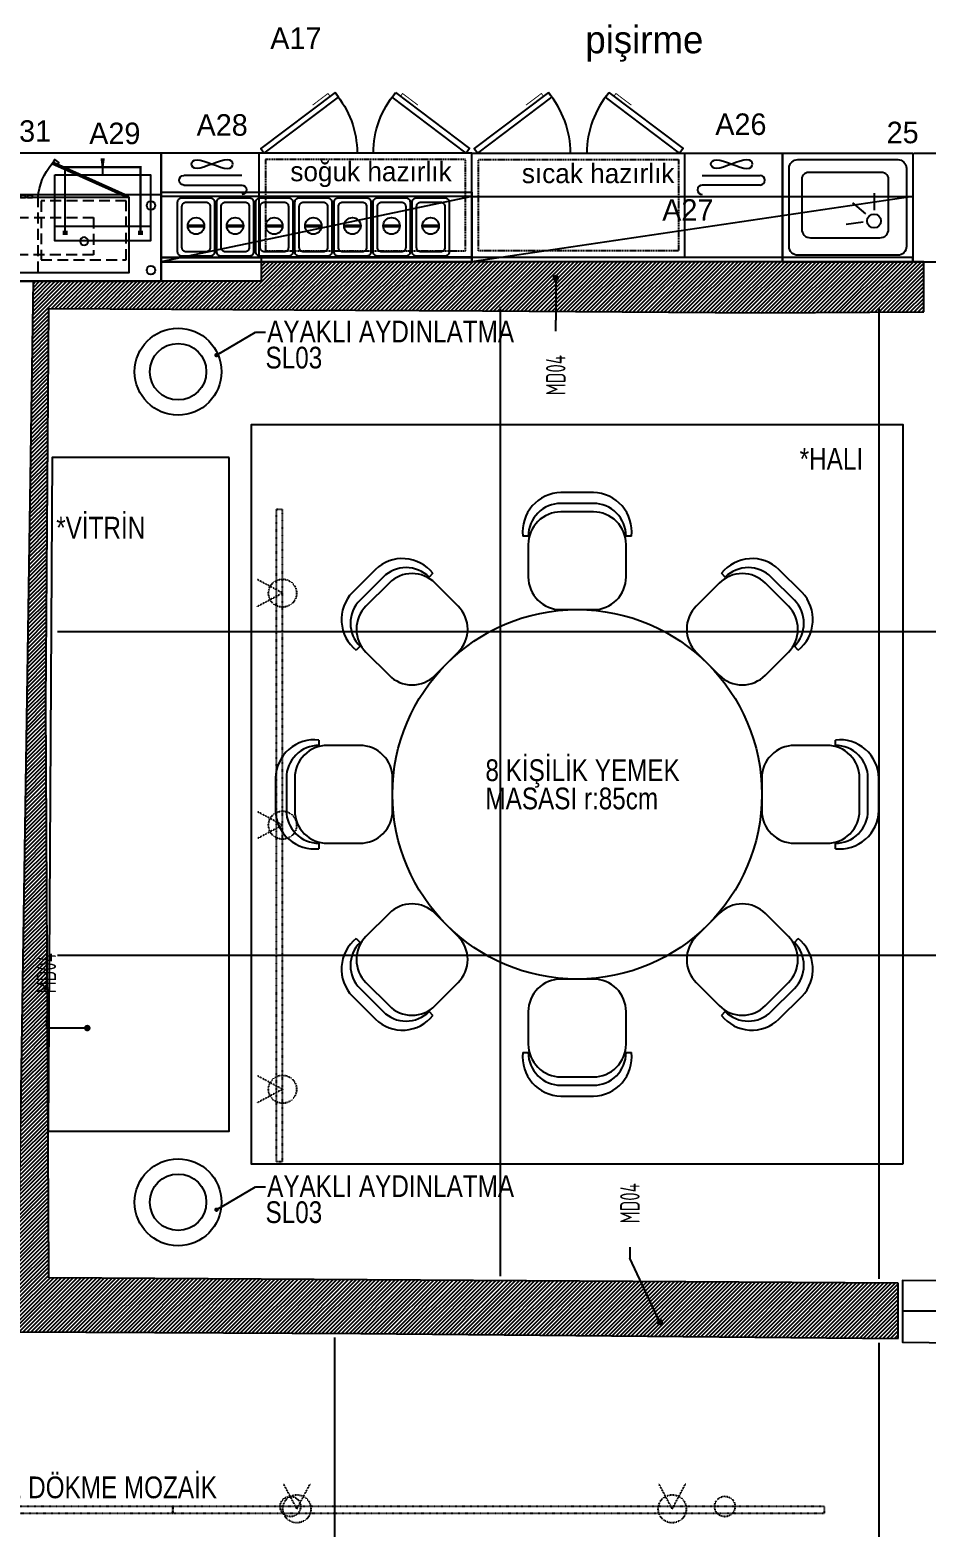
# Model space of a CAD drawing. Header units: millimetres. Extents: x 1322 to 4174, y 1889 to 3847.
# Drawn here: x 2705 to 3117, y 2788 to 3477 of the extents above; entities that cross this region are included whole.
import ezdxf
from ezdxf.enums import TextEntityAlignment as Align

# ---------------------------------------------------------------- set-up
doc = ezdxf.new("R2010")
doc.units = ezdxf.units.MM
doc.linetypes.add('DASHED', pattern=[0.75, 0.5, -0.25])
doc.linetypes.add('DOT2', pattern=[0.125, 0, -0.125])
for name, color, linetype in [('elev3', 8, 'Continuous'), ('elev_floor', 197, 'Continuous'), ('furn', 146, 'Continuous'), ('hatch', 137, 'Continuous'), ('hatch_floor', 197, 'Continuous'), ('luminaire', 41, 'Continuous'), ('MUTFAKEKİPMAN', 1, 'Continuous'), ('text_material', 12, 'Continuous'), ('wall', 4, 'Continuous')]:
    doc.layers.add(name, color=color, linetype=linetype)
doc.styles.add('dim', font='simplex.shx', dxfattribs={"width": 0.7})
doc.styles.get("Standard").update_dxf_attribs({"font": 'arial.ttf'})
doc.styles.add('TAKSİM', font='GOTHIC.TTF', dxfattribs={"height": 20})
doc.styles.add('text2', font='arial.ttf', dxfattribs={"width": 0.8})
doc.styles.add('text3', font='geniso.shx', dxfattribs={"width": 0.7})
doc.dimstyles.new('1_100', dxfattribs={"dimtxt": 18, "dimasz": 6, "dimexe": 6, "dimexo": 0, "dimgap": 2, "dimtad": 0, "dimdec": 1, "dimrnd": 0.5, "dimzin": 11, "dimtxsty": 'dim', "dimblk": 'DOT', "dimcen": 3, "dimdle": 1.25, "dimclrt": 2, "dimadec": 0, "dimazin": 0, "dimtfac": 1.25, "dimtdec": 1, "dimtix": 1, "dimtofl": 0, "dimtmove": 1, "dimatfit": 3, "dimldrblk": 'DOT', "dimfxl": 20, "dimfxlon": 1, "dimtolj": 1, "dimtzin": 0, "dimarcsym": 0})
doc.dimstyles.new('ISO-25', dxfattribs={"dimtxt": 2.5, "dimasz": 2.5, "dimexe": 1.25, "dimexo": 0.625, "dimtad": 1, "dimdec": 0, "dimtxsty": 'Standard', "dimcen": 2.5, "dimadec": 0, "dimazin": 0, "dimtfac": 1, "dimtdec": 0, "dimtmove": 0, "dimatfit": 3, "dimfxl": 1, "dimarcsym": 0})

# ---------------------------------------------------------------- blocks, each defined once
blk = doc.blocks.new('bartabure')
at = {"layer": 'furn'}
for p, q in [((-25, 33.87), (-22.5, 33.87)), ((22.5, 33.87), (25, 33.87))]:
    blk.add_line(p, q, dxfattribs=at)
for points in [[(-25, 33.87, -0.440849), (-7.5, 53.87), (7.5, 53.87, -0.440849), (25, 33.87)], [(-22.5, 33.87, -0.414214), (-7.5, 48.87), (7.5, 48.87, -0.414214), (22.5, 33.87)]]:
    blk.add_lwpolyline(points, format="xyb", dxfattribs=at)
blk.add_lwpolyline([(-7.5, 45), (7.5, 45, -0.414214), (22.5, 30), (22.5, 15, -0.414214), (7.5, 0), (-7.5, 0, -0.414214), (-22.5, 15), (-22.5, 30, -0.414214)], format="xyb", close=True, dxfattribs=at)
blk = doc.blocks.new('_Dot')
at = {"color": 0, "linetype": 'ByBlock', "lineweight": -2}
blk.add_line((-0.5, 0), (-1, 0), dxfattribs=at)
at = {"color": 0, "linetype": 'ByBlock', "const_width": 0.5}
blk.add_lwpolyline([(-0.25, 0, 1), (0.25, 0, 1)], format="xyb", close=True, dxfattribs=at)
blk = doc.blocks.new('A$C67BA2794')
at = {"layer": 'MUTFAKEKİPMAN'}
blk.add_lwpolyline([(0, 7.57), (44, 7.57), (44, 38.03), (0, 38.03)], close=True, dxfattribs=at)
for points, const_width in [([(3.46, 34.35), (5.8, 34.35)], 2), ([(4.63, 34.03), (4.63, 4.11), (22, 4.11)], 1), ([(39.37, 34.03), (39.37, 4.11), (22, 4.11)], 1), ([(40.54, 34.35), (38.2, 34.35)], 2)]:
    blk.add_lwpolyline(points, dxfattribs=dict(at, const_width=const_width))
blk.add_lwpolyline([(44, 31.48), (0, 31.48)], dxfattribs=at)
blk.add_lwpolyline([(21.94, 7.48, 1, 1, 0), (21.94, 3.72, 1, 2, 0), (21.94, 0, 2, 2, 0)], format="xyseb", dxfattribs=at)
blk = doc.blocks.new('A$C5ACE57BF')
at = {"layer": 'MUTFAKEKİPMAN', "linetype": 'DASHED', "ltscale": 10}
blk.add_line((9, 51.89), (9, 17.49), dxfattribs=at)
at = {"layer": 'MUTFAKEKİPMAN'}
for points in [[(0, 51.89), (51, 51.89), (51, 17.49), (0, 17.49)], [(0.91, 17.49), (3.16, 17.49), (3.16, 16.29), (0.91, 16.29)], [(4.19, 17.49), (6.44, 17.49), (6.44, 16.29), (4.19, 16.29)], [(15.95, 1.09), (50.53, 16.66), (49.98, 17.49), (15.39, 1.92)], [(15.95, 1.09), (17.85, 2.36), (18.58, 1.27), (16.68, 0)]]:
    blk.add_lwpolyline(points, close=True, dxfattribs=at)
at = {"layer": 'MUTFAKEKİPMAN', "linetype": 'DASHED', "ltscale": 10}
blk.add_lwpolyline([(10.38, 46.15), (49.61, 46.15), (49.61, 18.96), (10.38, 18.96)], close=True, dxfattribs=at)
at = {"layer": 'MUTFAKEKİPMAN'}
blk.add_circle((30.19, 37.53), 1.85, dxfattribs=at)
blk.add_arc((36.09, 19.51), 27.17, 184.27712, 220.36586, dxfattribs=at)
blk = doc.blocks.new('A$C3F334FAC')
at = {"layer": 'MUTFAKEKİPMAN'}
for p, q in [((150.11, 44.97), (150.27, 45.71)), ((150.27, 44.24), (150.11, 44.97)), ((150.27, 45.71), (150.77, 46.35)), ((150.77, 43.6), (150.27, 44.24)), ((150.77, 46.35), (151.58, 46.8)), ((151.58, 43.14), (150.77, 43.6)), ((151.58, 46.8), (152.73, 46.97)), ((152.73, 42.97), (151.58, 43.14)), ((152.73, 46.97), (154.18, 46.8)), ((154.18, 43.14), (152.73, 42.97)), ((154.18, 46.8), (155.89, 46.35)), ((155.89, 43.6), (154.18, 43.14)), ((155.89, 46.35), (157.75, 45.71)), ((157.75, 44.24), (155.89, 43.6)), ((157.75, 45.71), (159.7, 44.97)), ((159.7, 44.97), (157.75, 44.24)), ((161.64, 45.71), (159.7, 44.97)), ((159.7, 44.97), (161.64, 44.24)), ((163.51, 46.35), (161.64, 45.71)), ((161.64, 44.24), (163.51, 43.6)), ((165.21, 46.8), (163.51, 46.35)), ((163.51, 43.6), (165.21, 43.14)), ((166.67, 46.97), (165.21, 46.8)), ((165.21, 43.14), (166.67, 42.97)), ((167.81, 46.8), (166.67, 46.97)), ((166.67, 42.97), (167.81, 43.14)), ((168.63, 46.35), (167.81, 46.8)), ((167.81, 43.14), (168.63, 43.6)), ((169.12, 45.71), (168.63, 46.35)), ((168.63, 43.6), (169.12, 44.24)), ((169.28, 44.97), (169.12, 45.71)), ((169.12, 44.24), (169.28, 44.97)), ((146.11, 39.66), (172.78, 39.66)), ((172.78, 35.32), (146.11, 35.32)), ((183.11, 2), (40.11, 2))]:
    blk.add_line(p, q, dxfattribs=at)
for points in [[(75.31, 77.82), (41.2, 52.05), (42.75, 50), (76.86, 75.77)], [(103.15, 77.82), (137.26, 52.05), (135.71, 50), (101.6, 75.77)], [(183.11, 50), (183.11, 0), (40.11, 0), (40.11, 50)]]:
    blk.add_lwpolyline(points, close=True, dxfattribs=at)
at = {"layer": 'MUTFAKEKİPMAN', "const_width": 0.427}
for points in [[(73.07, 76.12), (72.07, 77.44), (66.44, 73.18), (65, 72.09)], [(105.39, 76.12), (106.39, 77.44), (112.02, 73.18), (113.46, 72.09)]]:
    blk.add_lwpolyline(points, dxfattribs=at)
at = {"layer": 'MUTFAKEKİPMAN'}
blk.add_lwpolyline([(138.11, 2), (138.11, 50)], dxfattribs=at)
at = {"layer": 'MUTFAKEKİPMAN', "linetype": 'DASHED'}
blk.add_lwpolyline([(135.11, 5), (43.11, 5), (43.11, 47), (135.11, 47)], close=True, dxfattribs=at)
at = {"layer": 'MUTFAKEKİPMAN'}
for centre, radius, start, end in [((42.75, 50), 42.75, 0, 40.50921), ((135.71, 50), 42.75, 139.49079, 180), ((146.11, 33.15), 2.17, 90, 270), ((172.78, 37.49), 2.17, 270, 90)]:
    blk.add_arc(centre, radius, start, end, dxfattribs=at)
blk = doc.blocks.new('A$C01E77913')
at = {"layer": 'MUTFAKEKİPMAN'}
for points in [[(2, 26.8), (15, 26.8, -0.414214), (17, 24.8), (17, 2, -0.414214), (15, 0), (2, 0, -0.414214), (0, 2), (0, 24.8, -0.414214)], [(4, 24.8), (13, 24.8, -0.414214), (15, 22.8), (15, 4, -0.414214), (13, 2), (4, 2, -0.414214), (2, 4), (2, 22.8, -0.414214)]]:
    blk.add_lwpolyline(points, format="xyb", close=True, dxfattribs=at)
blk.add_lwpolyline([(4.71, 14.27), (12.21, 14.27), (12.21, 13.52), (4.71, 13.52)], close=True, dxfattribs=at)
blk.add_circle((8.46, 13.87), 3.82, dxfattribs=at)
blk = doc.blocks.new('*D123')
at = {"color": 0, "lineweight": -2, "transparency": 16777216}
for p, q in [((3126.73, 3518.36), (3140.49, 3518.36)), ((3139.24, 3515.36), (3139.24, 3423.24)), ((3111.63, 3420.24), (3140.49, 3420.24))]:
    blk.add_line(p, q, dxfattribs=at)
at = {"color": 0, "transparency": 16777216}
for points in [[(3138.74, 3515.36), (3139.74, 3515.36), (3139.24, 3518.36)], [(3138.74, 3423.24), (3139.74, 3423.24), (3139.24, 3420.24)]]:
    blk.add_solid(points, dxfattribs=at)
at = {"layer": 'Defpoints', "color": 0, "transparency": 16777216}
for p in [(3126.1, 3518.36), (3111, 3420.24), (3139.24, 3420.24)]:
    blk.add_point(p, dxfattribs=at)
at = {"color": 0, "transparency": 16777216, "insert": (3135.04, 3469.3), "char_height": 7, "attachment_point": 5, "rotation": 90}
blk.add_mtext('98', dxfattribs=at)
blk = doc.blocks.new('*D124')
at = {"color": 0, "lineweight": -2, "transparency": 16777216}
for p, q in [((3111.63, 3420.24), (3140.49, 3420.24)), ((3139.24, 3417.24), (3139.24, 3373.24)), ((3111.63, 3370.24), (3140.49, 3370.24))]:
    blk.add_line(p, q, dxfattribs=at)
at = {"color": 0, "transparency": 16777216}
for points in [[(3138.74, 3417.24), (3139.74, 3417.24), (3139.24, 3420.24)], [(3138.74, 3373.24), (3139.74, 3373.24), (3139.24, 3370.24)]]:
    blk.add_solid(points, dxfattribs=at)
at = {"layer": 'Defpoints', "color": 0, "transparency": 16777216}
for p in [(3111, 3420.24), (3111, 3370.24), (3139.24, 3370.24)]:
    blk.add_point(p, dxfattribs=at)
at = {"color": 0, "transparency": 16777216, "insert": (3135.04, 3395.24), "char_height": 7, "attachment_point": 5, "rotation": 90}
blk.add_mtext('50', dxfattribs=at)
blk = doc.blocks.new('*U22')
at = {"color": 9}
blk.add_line((0, -12.5), (-10, -12.5), dxfattribs=at)
at = {"style": 'text3', "width": 0.7}
blk.add_attdef('D01', text='', height=18, dxfattribs=at).set_placement((22, -12.5), align=Align.MIDDLE)
at = {"color": 9}
blk.add_leader([(-10, -50.2), (-10, -17.5), (-10, -12.5)], dimstyle='1_100', override={"dimgap": 2, "dimtad": 0, "dimldrblk": 'Dot'}, dxfattribs=at)
blk = doc.blocks.new('*U23')
at = {"color": 9}
blk.add_line((0, -12.5), (-10, -12.5), dxfattribs=at)
at = {"style": 'text3', "width": 0.7}
blk.add_attdef('D01', text='', height=18, dxfattribs=at).set_placement((22, -12.5), align=Align.MIDDLE)
at = {"color": 9}
blk.add_leader([(-48.8, -12.5), (-15, -12.5), (-10, -12.5)], dimstyle='1_100', override={"dimgap": 2, "dimtad": 0, "dimldrblk": 'Dot'}, dxfattribs=at)
blk = doc.blocks.new('*U27')
at = {"color": 9}
blk.add_line((0, -12.5), (-10, -12.5), dxfattribs=at)
at = {"style": 'text3', "width": 0.7}
blk.add_attdef('D01', text='', height=18, dxfattribs=at).set_placement((22, -12.5), align=Align.MIDDLE)
at = {"color": 9}
blk.add_leader([(-69, -40.1), (-14.5, -14.6), (-10, -12.5)], dimstyle='1_100', override={"dimgap": 2, "dimtad": 0, "dimldrblk": 'Dot'}, dxfattribs=at)

msp = doc.modelspace()

# ---------------------------------------------------------------- hatches: boundary and pattern name
at = {"layer": 'hatch'}
h = msp.add_hatch(dxfattribs=at)
h.set_pattern_fill('ANSI31', color=256, scale=0.4, style=0)
h.set_pattern_definition([(44.99999999, (1002672.5188, 172017.1107), (-0.8980256119, 0.8980256123), [])])
h.paths.add_polyline_path([(2711.89, 3167.17), (2713.22, 3348.76), (2854.34, 3347.96), (2912.9, 3347.59), (3041.33, 3346.76), (3116, 3347.18), (3116, 3370.24), (3111, 3370.24), (3111, 3370.24), (3051, 3370.24), (2908, 3370.24), (2811, 3370.24), (2811, 3361.24), (2706, 3361.24), (2698.68, 2877.71), (2856.9, 2877.04), (3104.24, 2874.7), (3104.24, 2900.14), (2713.21, 2902.69), (2713.22, 2904.7)])

# ---------------------------------------------------------------- linework, layer by layer
for p, q in [((3116, 3370.24), (2811, 3370.24)), ((2811, 3370.24), (2811, 3361.24)), ((2706, 3361.24), (2698.68, 2877.71)), ((2811, 3361.24), (2706, 3361.24)), ((2711.89, 3167.17), (2713.22, 3348.76)), ((2713.22, 3348.76), (2854.34, 3347.96)), ((2854.34, 3347.96), (2912.9, 3347.59)), ((2912.9, 3347.59), (3041.33, 3346.76)), ((3041.33, 3346.76), (3116, 3347.18)), ((2713.22, 2904.7), (2711.89, 3167.17)), ((3104.24, 2900.14), (2713.21, 2902.69)), ((3104.24, 2874.7), (3104.24, 2900.14)), ((2698.68, 2877.71), (2856.9, 2877.04)), ((2856.9, 2877.04), (3104.24, 2874.7))]:
    msp.add_line(p, q)
at = {"layer": 'elev3', "ltscale": 0.5}
for centre, radius in [((2772.71, 3319.65), 20), ((2772.71, 3319.65), 13), ((2772.71, 2937.39), 20), ((2772.71, 2937.39), 13)]:
    msp.add_circle(centre, radius, dxfattribs=at)
at = {"layer": 'elev_floor'}
for points in [[(2921, 3349.55), (2921, 2903.43)], [(3095.51, 2902.21), (3095.51, 3349.01)], [(2717.17, 3200.07), (3349.53, 3200.07)], [(2717.17, 3051.14), (3349.53, 3051.14)], [(3106.24, 2887.42), (3328.25, 2887.42)], [(2844.87, 2509.58), (2844.87, 2875.1)], [(3095.51, 2507.27), (3095.51, 2872.78)]]:
    msp.add_lwpolyline(points, dxfattribs=at)
at = {"layer": 'furn', "ltscale": 0.5}
msp.add_lwpolyline([(3106.43, 2955.13), (3106.43, 3295.13), (2806.43, 3295.13), (2806.43, 2955.13)], close=True, dxfattribs=at)
msp.add_lwpolyline([(2796.17, 3280.13), (2714.75, 3280.13), (2712.89, 2970.13), (2796.17, 2970.13), (2796.17, 3280.13)], dxfattribs=at)
msp.add_circle((2956.43, 3125.13), 85, dxfattribs=at)
at = {"layer": 'hatch_floor', "linetype": 'ByBlock'}
msp.add_lwpolyline([(3328.25, 2900.57), (3277.66, 2900.93), (3181.45, 2900.93), (3106.24, 2901.37), (3106.24, 2873.09), (3167.4, 2872.28), (3328.25, 2871.23), (3328.25, 2871.23), (3328.25, 2900.57)], close=True, dxfattribs=at)
at = {"layer": 'luminaire', "linetype": 'DOT2'}
for points in [[(2817.82, 3256.17), (2817.82, 2956.17), (2820.82, 2956.17), (2820.82, 3256.17)], [(2470.32, 2794.39), (2770.32, 2794.39), (2770.32, 2797.39), (2470.32, 2797.39)], [(2770.32, 2794.39), (3070.32, 2794.39), (3070.32, 2797.39), (2770.32, 2797.39)]]:
    msp.add_lwpolyline(points, close=True, dxfattribs=at)
at = {"layer": 'luminaire', "linetype": 'DOT2', "ltscale": 0.5}
for points in [[(2820.82, 3217.74), (2809.14, 3223.99)], [(2820.82, 3217.74), (2809.14, 3211.5)], [(2820.82, 3110.95), (2809.14, 3117.19)], [(2820.82, 3110.95), (2809.14, 3104.71)], [(2820.82, 2989.39), (2809.14, 2995.63)], [(2820.82, 2989.39), (2809.14, 2983.15)], [(2827.42, 2796.32), (2821.18, 2808)], [(2827.42, 2796.32), (2833.66, 2808)], [(3000.2, 2796.32), (2993.96, 2808)], [(3000.2, 2796.32), (3006.44, 2808)]]:
    msp.add_lwpolyline(points, dxfattribs=at)
for centre, radius in [((2820.82, 3217.74), 6.45), ((2820.82, 3110.95), 6.45), ((2820.82, 2989.39), 6.45), ((2824.41, 2797.39), 4.69), ((2827.42, 2796.32), 6.45), ((3000.2, 2796.32), 6.45), ((3024.41, 2797.39), 4.69)]:
    msp.add_circle(centre, radius, dxfattribs=at)
at = {"layer": 'MUTFAKEKİPMAN'}
for p, q in [((2908, 3400.24), (2765, 3370.24)), ((3111, 3400.24), (2908, 3370.24)), ((3089.37, 3392.3), (3083.27, 3397.31)), ((3089.37, 3392.3), (3083.27, 3397.31)), ((3093.27, 3393.97), (3093.27, 3401.86)), ((3093.27, 3393.97), (3093.27, 3401.86)), ((3088.14, 3388.49), (3080.32, 3387.38)), ((3088.14, 3388.49), (3080.32, 3387.38)), ((2908, 3372.24), (2765, 3372.24))]:
    msp.add_line(p, q, dxfattribs=at)
for points in [[(2765, 3361.24), (2765, 3420.24), (2628.54, 3420.24), (2628.54, 3361.24)], [(3051, 3420.24), (3111, 3420.24), (3111, 3370.24), (3051, 3370.24)], [(3051, 3420.24), (3111, 3420.24), (3111, 3370.24), (3051, 3370.24)], [(2628.54, 3361.24), (2628.54, 3401.24), (2765, 3401.24), (2765, 3361.24)], [(2765, 3402.24), (2908, 3402.24), (2908, 3370.24), (2765, 3370.24)], [(2765, 3370.24), (2908, 3370.24), (2908, 3400.24), (2765, 3400.24)], [(2908, 3400.24), (3111, 3400.24), (3111, 3370.24), (2908, 3370.24)], [(2908, 3372.32), (2811, 3372.32), (2811, 3370.24), (2908, 3370.24)], [(2908, 3372.32), (3051, 3372.32), (3051, 3370.24), (2908, 3370.24)], [(3111, 3372.24), (3051, 3372.24), (3051, 3370.24), (3111, 3370.24)]]:
    msp.add_lwpolyline(points, close=True, dxfattribs=at)
for points in [[(3058, 3417.24), (3104, 3417.24, -0.414214), (3108, 3413.24), (3108, 3377.24, -0.414214), (3104, 3373.24), (3058, 3373.24, -0.414214), (3054, 3377.24), (3054, 3413.24, -0.414214)], [(3058, 3417.24), (3104, 3417.24, -0.414214), (3108, 3413.24), (3108, 3377.24, -0.414214), (3104, 3373.24), (3058, 3373.24, -0.414214), (3054, 3377.24), (3054, 3413.24, -0.414214)], [(3095.79, 3411.26), (3063.79, 3411.26, 0.468629), (3059.79, 3408.26), (3059.79, 3385.26, 0.414214), (3063.79, 3381.26), (3095.79, 3381.26, 0.414214), (3099.79, 3385.26), (3099.79, 3408.26, 0.468629)], [(3095.79, 3411.26), (3063.79, 3411.26, 0.468629), (3059.79, 3408.26), (3059.79, 3385.26, 0.414214), (3063.79, 3381.26), (3095.79, 3381.26, 0.414214), (3099.79, 3385.26), (3099.79, 3408.26, 0.468629)]]:
    msp.add_lwpolyline(points, format="xyb", close=True, dxfattribs=at)
at = {"layer": 'MUTFAKEKİPMAN', "linetype": 'DASHED', "ltscale": 10}
msp.add_lwpolyline([(2646.4, 3373.36), (2646.4, 3390.6), (2733.74, 3390.6), (2733.74, 3373.36)], close=True, dxfattribs=at)
at = {"layer": 'MUTFAKEKİPMAN'}
for centre, radius in [((2760.25, 3396.1), 1.97), ((3093.08, 3389), 3.19), ((3093.08, 3389), 3.19), ((2760.25, 3366.38), 1.97)]:
    msp.add_circle(centre, radius, dxfattribs=at)
at = {"layer": 'wall'}
for p, q in [((3116, 3347.18), (3116, 3370.24)), ((2713.21, 2902.69), (2713.22, 2904.7))]:
    msp.add_line(p, q, dxfattribs=at)

# ---------------------------------------------------------------- block references
at = {"xscale": -1}
msp.add_blockref('A$C3F334FAC', (2948.11, 3370.24), dxfattribs=at)
msp.add_blockref('A$C3F334FAC', (2867.89, 3370.24))
at = {"layer": 'furn', "xscale": -1}
msp.add_blockref('bartabure', (2956.43, 3210.13), dxfattribs=at)
for p, rotation in [((2896.33, 3185.23), 44.99999999999984), ((3016.54, 3185.23), 314.9999999999999), ((2871.43, 3125.13), 90), ((3041.43, 3125.13), 270), ((2896.33, 3065.02), 134.9999999999999), ((3016.54, 3065.02), 225), ((2956.43, 3040.13), 180)]:
    msp.add_blockref('bartabure', p, dxfattribs=dict(at, rotation=rotation))
at = {"layer": 'MUTFAKEKİPMAN', "xscale": -1, "rotation": 180}
for name, p in [('A$C67BA2794', (2716.06, 3417.87)), ('A$C5ACE57BF', (2699.26, 3417.23))]:
    msp.add_blockref(name, p, dxfattribs=at)
at = {"layer": 'MUTFAKEKİPMAN'}
for p in [(2772.51, 3372.84), (2790.51, 3372.84), (2808.51, 3372.84), (2826.51, 3372.84), (2844.51, 3372.84), (2862.51, 3372.84), (2880.51, 3372.84)]:
    msp.add_blockref('A$C01E77913', p, dxfattribs=at)
at = {"layer": 'text_material'}
ref = msp.add_blockref('*U23', (2940.32, 3338.34), dxfattribs=dict(at, xscale=-0.5, yscale=0.5, zscale=0.5, rotation=90))
ref.add_attrib('D01', 'MD04', dxfattribs={"layer": '0', "height": 9, "rotation": 90, "style": 'text3', "width": 0.7}).set_placement((2946.57, 3327.34), align=Align.MIDDLE_RIGHT)
ref = msp.add_blockref('*U22', (2705.83, 3022.57), dxfattribs=dict(at, xscale=0.5, yscale=0.5, zscale=0.5, rotation=90))
ref.add_attrib('D01', 'MD04', dxfattribs={"layer": '0', "height": 9, "rotation": 90, "style": 'text3', "width": 0.7}).set_placement((2712.08, 3033.57), align=Align.MIDDLE_LEFT)
ref = msp.add_blockref('*U27', (2974.46, 2916.7), dxfattribs=dict(at, xscale=0.5, yscale=0.5, zscale=0.5, rotation=90))
ref.add_attrib('D01', 'MD04', dxfattribs={"layer": '0', "height": 9, "rotation": 90, "style": 'text3', "width": 0.7}).set_placement((2980.71, 2927.7), align=Align.MIDDLE_LEFT)

# ---------------------------------------------------------------- texts
at = {"style": 'TAKSİM'}
for s, height, p in [('pişirme', 12.6, (2960.2, 3466.17)), ('A17', 9.9, (2815.16, 3468.17, 0)), ('A28', 9.9, (2781.24, 3428.24, 0)), ('A26', 9.9, (3020.01, 3428.59, 0)), ('A31', 9.9, (2690.73, 3425.44, 0)), ('A29', 9.9, (2731.82, 3424.37, 0)), ('25', 9.9, (3098.89, 3424.78, 0)), ('soğuk hazırlık', 9, (2824.4, 3407.29)), ('sıcak hazırlık', 9, (2930.97, 3406.42)), ('A27', 9.9, (2995.57, 3389.11, 0))]:
    msp.add_text(s, height=height, dxfattribs=at).set_placement(p)
at = {"layer": 'text_material', "style": 'text2', "width": 0.8}
for s, p in [('AYAKLI AYDINLATMA', (2813.73, 3333.12)), ('SL03', (2812.97, 3321.12)), ('*HALI', (3058.86, 3274.5)), ('*VİTRİN', (2716.62, 3242.87)), ('8 KİŞİLİK YEMEK', (2914.2, 3131.24)), ('MASASI r:85cm', (2914.2, 3118.24)), ('AYAKLI AYDINLATMA', (2813.73, 2939.84)), ('SL03', (2812.97, 2927.84)), ('*YERİNDE DÖKME MOZAİK', (2646.58, 2801.2))]:
    msp.add_text(s, height=10, dxfattribs=at).set_placement(p)

# ---------------------------------------------------------------- dimensions: what is measured, and where the dimension line sits
at = {"color": 8}
for base, p1, p2, picture, middle in [((3139.24, 3420.24), (3126.1, 3518.36), (3111, 3420.24), '*D123', (3135.04, 3469.3)), ((3139.24, 3370.24), (3111, 3420.24), (3111, 3370.24), '*D124', (3135.04, 3395.24))]:
    dim = msp.add_linear_dim(base=base, p1=p1, p2=p2, angle=90, dimstyle='ISO-25', override={"dimtxt": 7, "dimasz": 3, "dimtmove": 1}, dxfattribs=at)
    dim.commit()
    dim.dimension.update_dxf_attribs({"geometry": picture, "text_midpoint": middle})

# ---------------------------------------------------------------- leaders
at = {"layer": 'text_material', "color": 9}
for points in [[(2790.4, 3327.26), (2808.39, 3337.8), (2812.96, 3337.8)], [(2790.4, 2933.98), (2808.39, 2944.52), (2812.96, 2944.52)]]:
    msp.add_leader(points, dimstyle='1_100', override={"dimasz": 2, "dimldrblk": 'Dot'}, dxfattribs=at)

doc.saveas('drawing.dxf')
